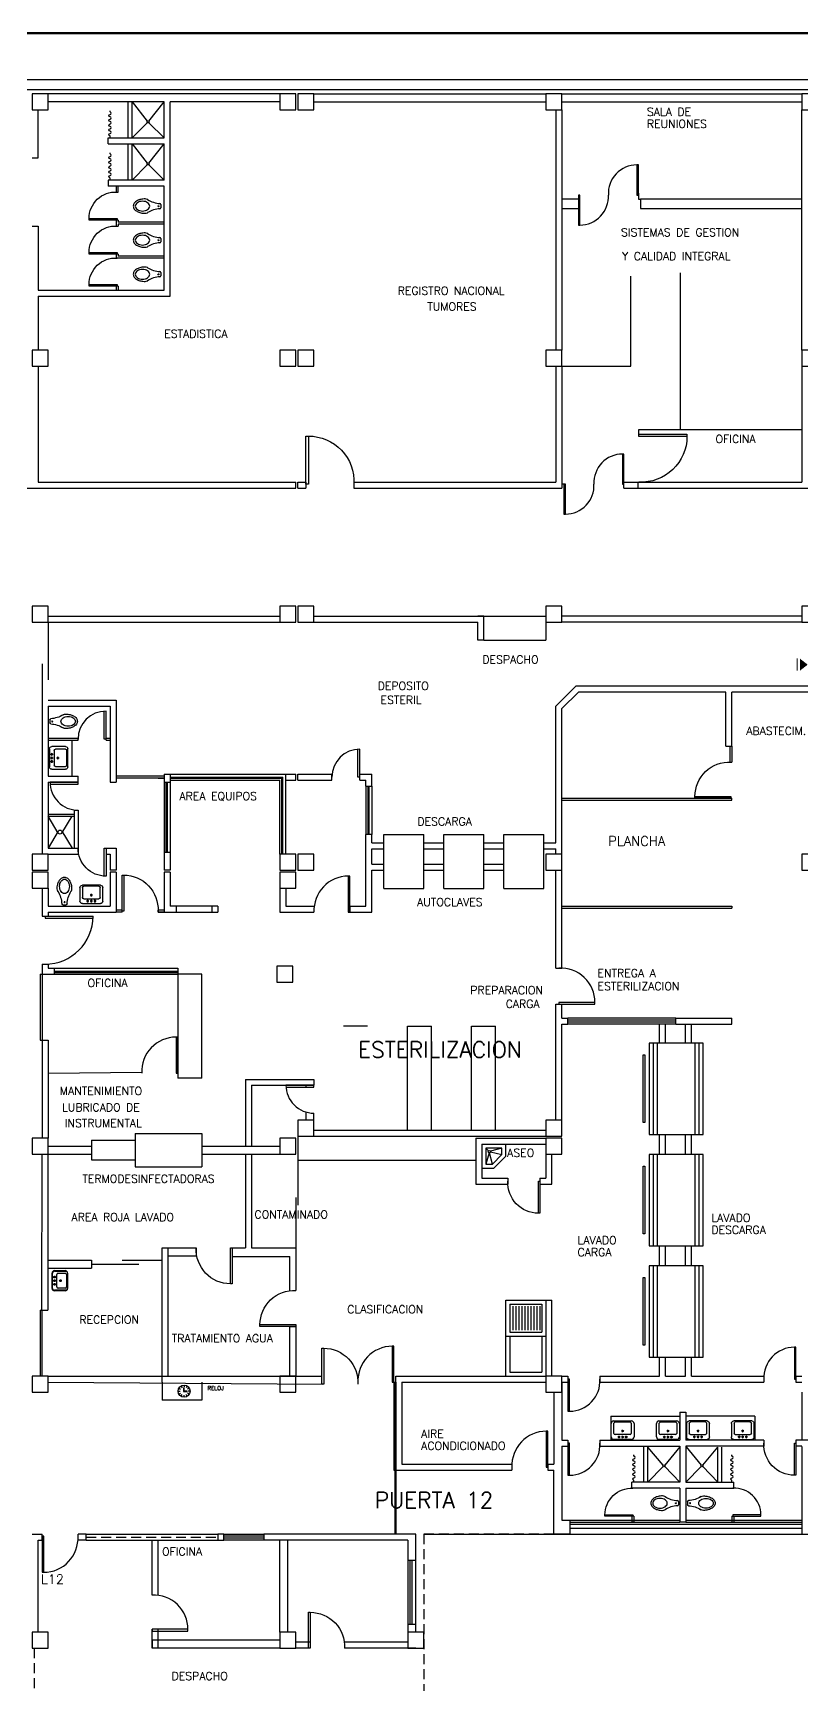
# Model space of a CAD drawing. Header units: metres. Extents: x 51 to 18146, y -212 to 18074.
# Drawn here: x 143.76 to 162.98, y -136.95 to -95.67 of the extents above; entities that cross this region are included whole.
import ezdxf

# ---------------------------------------------------------------- set-up
doc = ezdxf.new("R2010")
doc.units = ezdxf.units.M
doc.linetypes.add('HIDDEN', pattern=[0.375, 0.25, -0.125])
doc.layers.get('0').update_dxf_attribs({"color": 250})
for name, color, linetype in [('AY', 1, 'Continuous'), ('COL', 2, 'Continuous'), ('MU', 1, 'Continuous'), ('NO', 250, 'Continuous'), ('PA', 7, 'Continuous'), ('PU', 1, 'Continuous'), ('SA', 1, 'Continuous'), ('TA', 3, 'Continuous'), ('VE', 5, 'Continuous')]:
    doc.layers.add(name, color=color, linetype=linetype)
doc.layers.add('P0 - Antepecho', color=250, linetype='Continuous', lineweight=15)
doc.layers.add('ZONAS', color=20, linetype='Continuous', lineweight=50)
doc.layers.get('0').freeze()
doc.styles.add('ROMANS', font='romans', dxfattribs={"height": 0.13})

# ---------------------------------------------------------------- blocks, each defined once
blk = doc.blocks.new('AS-21')
at = {"color": 0}
for p, q in [((0.3, 0.6), (0, 0.6)), ((0.259, 0.5), (0.1, 0.5)), ((0.1, 0.5), (0.1, 0.1)), ((0.1, 0.5), (0.177, 0.213)), ((0.192, 0.213), (0.259, 0.5)), ((0.5, 0.259), (0.259, 0.5)), ((0.6, 0.3), (0.3, 0.6)), ((0.1, 0.1), (0.164, 0.164)), ((0.1, 0.1), (0.5, 0.1)), ((0.5, 0.259), (0.213, 0.191)), ((0.213, 0.177), (0.5, 0.1))]:
    blk.add_line(p, q, dxfattribs=at)
for points in [[(0.5, 0.1), (0.5, 0.259)], [(0.6, 0), (0.6, 0.3)]]:
    blk.add_lwpolyline(points, dxfattribs=at)
blk.add_circle((0.185, 0.185), 0.0292, dxfattribs=at)
blk = doc.blocks.new('P-DE')
at = {"color": 0}
blk.add_lwpolyline([(-0.05, 1), (-0.05, 0), (0, 0), (0, 1), (-0.05, 1, 0.429311), (-1, 0, 3.280951)], format="xyb", dxfattribs=at)
blk = doc.blocks.new('AS-01')
at = {"color": 0}
for p, q in [((-0.246, -0.098), (-0.246, 0.172)), ((-0.233, -0.135), (-0.233, 0.172)), ((-0.186, 0.232), (0.199, 0.232)), ((-0.186, 0.219), (0.199, 0.219)), ((-0.178, -0.103), (-0.178, 0.082)), ((-0.148, 0.112), (0.162, 0.112)), ((-0.053, 0.172), (-0.113, 0.172)), ((-0.083, 0.202), (-0.083, 0.142)), ((0.037, 0.172), (-0.023, 0.172)), ((0.037, 0.022), (-0.023, 0.022)), ((0.007, 0.202), (0.007, 0.142)), ((0.007, 0.052), (0.007, -0.008)), ((0.127, 0.172), (0.067, 0.172)), ((0.097, 0.202), (0.097, 0.142)), ((0.192, 0.082), (0.192, -0.103)), ((0.247, 0.172), (0.247, -0.135)), ((0.259, 0.172), (0.259, -0.098)), ((0.199, -0.158), (-0.186, -0.158)), ((0.162, -0.133), (-0.148, -0.133))]:
    blk.add_line(p, q, dxfattribs=at)
for centre in [(-0.083, 0.172), (0.007, 0.172), (0.007, 0.022), (0.097, 0.172)]:
    blk.add_circle(centre, 0.02, dxfattribs=at)
for centre, radius, start, end in [((-0.186, 0.172), 0.06, 90, 180), ((-0.186, 0.172), 0.0475, 90, 180), ((-0.148, 0.082), 0.03, 90, 180), ((0.162, 0.082), 0.03, 0, 90), ((0.199, 0.172), 0.06, 0, 90), ((0.199, 0.172), 0.0475, 0, 90), ((-0.186, -0.098), 0.06, 180, 270), ((-0.148, -0.103), 0.03, 180, 270), ((0.162, -0.103), 0.03, 270, 0), ((0.199, -0.098), 0.06, 270, 0)]:
    blk.add_arc(centre, radius, start, end, dxfattribs=at)
blk = doc.blocks.new('-COL40-')
at = {"color": 0}
blk.add_lwpolyline([(-0.2, 0.2), (-0.2, -0.2), (0.2, -0.2), (0.2, 0.2)], close=True, dxfattribs=at)
blk = doc.blocks.new('AS-03')
at = {"color": 0}
for p, q in [((-0.278, -0.098), (-0.278, 0.242)), ((-0.218, 0.302), (0.232, 0.302)), ((-0.211, -0.103), (-0.211, 0.152)), ((-0.181, 0.182), (0.194, 0.182)), ((-0.053, 0.242), (-0.113, 0.242)), ((-0.083, 0.272), (-0.083, 0.212)), ((0.037, 0.242), (-0.023, 0.242)), ((0.037, 0.092), (-0.023, 0.092)), ((0.007, 0.272), (0.007, 0.212)), ((0.007, 0.122), (0.007, 0.062)), ((0.127, 0.242), (0.067, 0.242)), ((0.097, 0.272), (0.097, 0.212)), ((0.224, 0.152), (0.224, -0.103)), ((0.292, 0.242), (0.292, -0.098)), ((0.232, -0.158), (-0.218, -0.158)), ((0.194, -0.133), (-0.181, -0.133))]:
    blk.add_line(p, q, dxfattribs=at)
for centre in [(-0.083, 0.242), (0.007, 0.242), (0.007, 0.092), (0.097, 0.242)]:
    blk.add_circle(centre, 0.02, dxfattribs=at)
for centre, radius, start, end in [((-0.218, 0.242), 0.06, 90, 180), ((-0.181, 0.152), 0.03, 90, 180), ((0.194, 0.152), 0.03, 0, 90), ((0.232, 0.242), 0.06, 0, 90), ((-0.218, -0.098), 0.06, 180, 270), ((-0.181, -0.103), 0.03, 180, 270), ((0.194, -0.103), 0.03, 270, 0), ((0.232, -0.098), 0.06, 270, 0)]:
    blk.add_arc(centre, radius, start, end, dxfattribs=at)
blk = doc.blocks.new('AS-14')
at = {"color": 0}
blk.add_line((-0.046, 0.483), (0.036, 0.483), dxfattribs=at)
for points in [[(-0.162, 0.158, 0.022879), (-0.17, 0.146, 0.128162), (-0.185, 0.088, 0.055069), (-0.173, -0.023, 0.068879), (-0.14, -0.11, 0.105724), (-0.079, -0.182, 0.165058), (-0.005, -0.207, 0.165058), (0.069, -0.182, 0.105724), (0.13, -0.11, 0.068879), (0.163, -0.023, 0.055069), (0.175, 0.088, 0.128162)], [(0.175, 0.088, 0.128162), (0.16, 0.146, 0.022879), (0.152, 0.158, 0.085166)]]:
    blk.add_lwpolyline(points, format="xyb", dxfattribs=at)
blk.add_lwpolyline([(-0.125, 0.023, 0.068446), (-0.116, -0.049, 0.080596), (-0.09, -0.105, 0.107056), (-0.047, -0.145, 0.138156), (-0.003, -0.158, 0.138156), (0.041, -0.145, 0.107056), (0.083, -0.105, 0.080596), (0.109, -0.049, 0.068446), (0.119, 0.023, 0.068446), (0.109, 0.095, 0.080596), (0.083, 0.151, 0.107056), (0.041, 0.191, 0.138156), (-0.003, 0.203, 0.138156), (-0.047, 0.191, 0.107056), (-0.09, 0.151, 0.080596), (-0.116, 0.095, 0.068446)], format="xyb", close=True, dxfattribs=at)
blk.add_circle((-0.002, 0.42), 0.0125, dxfattribs=at)
for centre, radius, start, end in [((-0.7, 0.487), 0.63, 327.6068, 357.4769), ((-0.046, 0.458), 0.025, 90, 177.4769), ((0.036, 0.458), 0.025, 2.5231, 90), ((0.69, 0.487), 0.63, 182.5231, 212.3932)]:
    blk.add_arc(centre, radius, start, end, dxfattribs=at)
blk = doc.blocks.new('P-IZ')
at = {"color": 0}
blk.add_lwpolyline([(0.05, 1), (0.05, 0), (0, 0), (0, 1), (0.05, 1, -0.429311), (1, 0, -3.280951)], format="xyb", dxfattribs=at)
blk = doc.blocks.new('RELOJ')
at = {"layer": 'AY'}
for p, q in [((-0.153, 0), (-0.1, 0)), ((-0.132, 0.076), (-0.086, 0.05)), ((-0.076, 0.132), (-0.05, 0.087)), ((0, 0.153), (0, 0.1)), ((0.076, 0.132), (0.05, 0.086)), ((0.132, 0.076), (0.087, 0.05)), ((-0.132, -0.076), (-0.087, -0.05)), ((-0.076, -0.132), (-0.05, -0.086)), ((0, -0.153), (0, -0.1)), ((0.076, -0.132), (0.05, -0.087)), ((0.132, -0.076), (0.086, -0.05)), ((0.153, 0), (0.1, 0))]:
    blk.add_line(p, q, dxfattribs=at)
blk.add_lwpolyline([(-0.01, 0.075), (-0.01, -0.01), (0.075, -0.01), (0.075, 0), (0, 0), (0, 0.075)], close=True, dxfattribs=at)
blk.add_lwpolyline([(-0.005, 0.075), (-0.005, -0.005), (0.07, -0.005), (0.07, 0)], dxfattribs=at)
blk.add_circle((0, 0), 0.15, dxfattribs=at)
blk = doc.blocks.new('-MP1')
at = {"color": 0}
for points in [[(0.475, 0.5), (0.475, 0), (0.5, 0), (0.5, 0.5), (0.475, 0.5, 0.429311), (0, 0, 3.280951)], [(-0.475, -0.5), (-0.475, 0), (-0.5, 0), (-0.5, -0.5), (-0.475, -0.5, 0.429311), (0, 0, 3.280951)]]:
    blk.add_lwpolyline(points, format="xyb", dxfattribs=at)

msp = doc.modelspace()

# ---------------------------------------------------------------- linework, layer by layer
at = {"layer": 'AY', "color": 0}
for p, q in [((155.583, -129.239), (155.583, -127.339)), ((155.583, -127.339), (156.583, -127.339)), ((155.683, -127.439), (155.683, -128.139)), ((155.683, -127.439), (156.483, -127.439)), ((155.758, -127.49), (155.758, -128.088)), ((155.833, -127.49), (155.833, -128.088)), ((155.908, -127.49), (155.908, -128.088)), ((155.983, -127.49), (155.983, -128.088)), ((156.058, -127.49), (156.058, -128.088)), ((156.133, -127.49), (156.133, -128.088)), ((156.208, -127.49), (156.208, -128.088)), ((156.283, -127.49), (156.283, -128.088)), ((156.358, -127.49), (156.358, -128.088)), ((156.433, -127.49), (156.433, -128.088)), ((156.483, -127.439), (156.483, -128.139)), ((155.583, -128.239), (156.583, -128.239)), ((155.683, -128.139), (156.483, -128.139)), ((155.683, -128.239), (155.683, -129.139)), ((156.483, -128.239), (156.483, -129.139)), ((155.683, -129.139), (156.483, -129.139))]:
    msp.add_line(p, q, dxfattribs=at)
at = {"layer": 'AY', "color": 0, "linetype": 'HIDDEN'}
for p, q in [((156.783, -133.189), (153.533, -133.189)), ((153.533, -133.189), (153.533, -152.039)), ((157.183, -133.189), (162.983, -133.189))]:
    msp.add_line(p, q, dxfattribs=at)
at = {"layer": 'AY', "color": 15}
msp.add_lwpolyline([(163.126, -111.453, 0, 0.3, 0), (162.933, -111.453, 0.3, 0.3, 0)], format="xyseb", dxfattribs=at)
at = {"layer": 'AY', "color": 15, "const_width": 0.03}
msp.add_lwpolyline([(162.864, -111.604), (162.864, -111.296)], dxfattribs=at)
at = {"layer": 'AY', "color": 15}
msp.add_lwpolyline([(153.533, -133.189), (163.383, -133.189), (163.383, -129.238)], dxfattribs=at)
at = {"layer": 'COL', "color": 15}
for p, q in [((169.233, -96.839), (118.883, -96.839)), ((169.483, -97.089), (118.633, -97.089))]:
    msp.add_line(p, q, dxfattribs=at)
at = {"layer": 'MU', "color": 0}
for p, q in [((155.033, -110.239), (156.583, -110.239)), ((155.033, -110.239), (156.583, -110.239)), ((156.583, -110.389), (156.583, -110.839)), ((155.033, -110.839), (156.583, -110.839)), ((152.533, -115.699), (153.533, -115.699)), ((152.533, -117.049), (152.533, -115.699)), ((152.533, -115.699), (153.533, -115.699)), ((153.533, -117.049), (153.533, -115.699)), ((153.533, -117.049), (153.533, -115.699)), ((154.033, -117.049), (154.033, -115.699)), ((154.033, -115.699), (155.033, -115.699)), ((154.033, -117.049), (154.033, -115.699)), ((154.033, -115.699), (155.033, -115.699)), ((155.033, -117.049), (155.033, -115.699)), ((155.033, -117.049), (155.033, -115.699)), ((155.533, -117.049), (155.533, -115.699)), ((155.533, -115.699), (156.533, -115.699)), ((155.533, -117.049), (155.533, -115.699)), ((155.533, -115.699), (156.533, -115.699)), ((156.533, -117.049), (156.533, -115.699)), ((152.533, -117.049), (153.533, -117.049)), ((152.533, -117.049), (153.533, -117.049)), ((154.033, -117.049), (155.033, -117.049)), ((154.033, -117.049), (155.033, -117.049)), ((155.533, -117.049), (156.533, -117.049)), ((155.533, -117.049), (156.533, -117.049)), ((147.378, -119.189), (147.378, -121.789)), ((147.978, -119.189), (147.378, -119.189)), ((147.978, -119.189), (147.378, -119.189)), ((147.378, -119.189), (147.378, -121.789)), ((147.978, -121.789), (147.978, -119.189)), ((147.978, -121.649), (147.978, -119.189)), ((152.119, -120.489), (151.519, -120.489)), ((152.119, -120.489), (151.519, -120.489)), ((153.119, -123.089), (153.119, -120.489)), ((153.119, -120.489), (153.719, -120.489)), ((153.119, -123.089), (153.119, -120.489)), ((153.119, -120.489), (153.719, -120.489)), ((153.719, -123.089), (153.719, -120.489)), ((153.719, -123.089), (153.719, -120.489)), ((154.719, -123.089), (154.719, -120.489)), ((154.719, -120.489), (155.319, -120.489)), ((154.719, -123.089), (154.719, -120.489)), ((154.719, -120.489), (155.319, -120.489)), ((155.319, -123.089), (155.319, -120.489)), ((155.319, -123.089), (155.319, -120.489)), ((147.978, -121.789), (147.378, -121.789)), ((150.383, -123.239), (150.383, -123.839)), ((150.383, -123.239), (150.383, -123.839)), ((150.383, -123.839), (154.833, -123.839)), ((150.383, -123.839), (154.833, -123.839)), ((146.983, -129.389), (146.983, -129.839)), ((147.983, -129.389), (147.983, -129.839)), ((147.983, -129.839), (146.983, -129.839)), ((158.208, -130.239), (159.933, -130.239)), ((158.208, -130.239), (158.208, -130.839)), ((161.808, -130.239), (160.083, -130.239)), ((161.808, -130.239), (161.808, -130.839)), ((157.383, -132.839), (157.383, -132.839))]:
    msp.add_line(p, q, dxfattribs=at)
at = {"layer": 'NO'}
for p, q in [((157.393, -99.814), (156.983, -99.814)), ((156.983, -99.814), (156.983, -100.05)), ((162.983, -99.814), (158.943, -99.814)), ((158.943, -99.814), (158.943, -100.048)), ((156.983, -100.05), (157.393, -100.05)), ((158.943, -100.048), (162.983, -100.048)), ((158.702, -103.989), (158.702, -101.743)), ((159.944, -105.577), (159.944, -101.659)), ((156.983, -103.989), (158.702, -103.989)), ((158.908, -105.689), (158.908, -105.577)), ((158.908, -105.577), (162.983, -105.577)), ((157.033, -106.939), (156.983, -106.939)), ((158.533, -107.039), (158.533, -106.889)), ((150.583, -121.964), (150.583, -122.014)), ((150.583, -122.635), (150.583, -122.839)), ((150.783, -122.839), (150.783, -122.664)), ((146.733, -134.709), (146.733, -133.338)), ((146.883, -134.714), (146.883, -133.338)), ((149.933, -135.639), (149.933, -133.338)), ((150.133, -135.639), (150.133, -133.338)), ((146.733, -136.039), (146.733, -135.564)), ((149.933, -135.838), (146.733, -135.838)), ((146.733, -135.838), (146.733, -136.039)), ((146.883, -136.039), (146.883, -135.564)), ((149.933, -136.039), (146.733, -136.039))]:
    msp.add_line(p, q, dxfattribs=at)
at = {"layer": 'PA', "color": 0}
for p, q in [((150.033, -97.189), (144.133, -97.189)), ((147.033, -97.389), (144.133, -97.389)), ((147.033, -98.289), (147.033, -97.389)), ((147.183, -102.239), (147.183, -97.389)), ((149.933, -97.389), (147.183, -97.389)), ((150.783, -97.189), (156.583, -97.189)), ((150.783, -97.389), (156.583, -97.389)), ((156.983, -97.189), (162.983, -97.189)), ((156.983, -97.389), (162.983, -97.389)), ((143.883, -98.789), (143.883, -97.589)), ((156.833, -97.589), (156.833, -103.589)), ((156.983, -97.589), (156.983, -102.189)), ((162.983, -102.189), (162.983, -97.589)), ((145.633, -98.439), (145.633, -98.289)), ((145.633, -98.289), (147.033, -98.289)), ((145.633, -98.439), (147.033, -98.439)), ((147.033, -99.339), (147.033, -98.439)), ((143.733, -98.789), (143.883, -98.789)), ((147.033, -99.339), (145.633, -99.339)), ((145.633, -99.339), (145.633, -99.489)), ((147.033, -99.489), (145.633, -99.489)), ((147.033, -102.089), (147.033, -99.489)), ((158.893, -99.664), (158.893, -99.814)), ((158.893, -99.814), (158.943, -99.814)), ((143.733, -100.489), (143.883, -100.489)), ((143.883, -100.489), (143.883, -102.089)), ((143.883, -102.089), (147.033, -102.089)), ((143.883, -102.239), (143.883, -103.589)), ((143.883, -102.239), (147.183, -102.239)), ((156.983, -102.189), (156.983, -103.589)), ((162.983, -103.589), (162.983, -102.189)), ((143.883, -103.989), (143.883, -106.889)), ((156.833, -103.989), (156.833, -106.889)), ((156.983, -103.989), (156.983, -107.039)), ((162.983, -103.989), (162.983, -106.889)), ((156.833, -105.109), (156.833, -106.889)), ((156.983, -105.109), (156.983, -107.039)), ((162.983, -105.109), (162.983, -106.889)), ((143.883, -106.889), (150.333, -106.889)), ((147.756, -106.889), (150.333, -106.889)), ((150.333, -107.039), (150.333, -106.889)), ((150.333, -107.039), (150.333, -106.889)), ((150.383, -106.889), (150.583, -106.889)), ((150.383, -107.039), (150.383, -106.889)), ((150.383, -106.889), (150.583, -106.889)), ((150.383, -107.039), (150.383, -106.889)), ((150.583, -106.889), (150.583, -107.039)), ((150.583, -106.889), (150.583, -107.039)), ((151.783, -106.889), (151.783, -107.039)), ((151.783, -106.889), (156.833, -106.889)), ((151.783, -106.889), (156.833, -106.889)), ((151.783, -106.889), (151.783, -107.039)), ((158.533, -106.889), (158.883, -106.889)), ((158.733, -106.889), (158.883, -106.889)), ((158.883, -106.889), (158.883, -107.039)), ((158.883, -106.889), (162.983, -106.889)), ((158.883, -106.889), (158.883, -107.039)), ((160.083, -106.889), (162.983, -106.889)), ((137.583, -107.039), (150.333, -107.039)), ((147.756, -107.039), (150.333, -107.039)), ((150.383, -107.039), (150.583, -107.039)), ((150.383, -107.039), (150.583, -107.039)), ((151.783, -107.039), (156.983, -107.039)), ((151.783, -107.039), (156.983, -107.039)), ((158.533, -107.039), (158.883, -107.039)), ((158.583, -107.039), (158.883, -107.039)), ((158.883, -107.039), (163.133, -107.039)), ((160.083, -107.039), (163.133, -107.039)), ((144.133, -110.239), (149.933, -110.239)), ((147.756, -110.239), (149.933, -110.239)), ((150.783, -110.239), (153.683, -110.239)), ((150.783, -110.239), (155.033, -110.239)), ((155.033, -110.239), (154.883, -110.239)), ((155.033, -110.839), (155.033, -110.239)), ((155.033, -110.839), (155.033, -110.239)), ((162.983, -110.239), (156.983, -110.239)), ((144.133, -110.389), (149.933, -110.389)), ((144.133, -110.389), (144.133, -111.833)), ((147.756, -110.389), (148.033, -110.389)), ((148.183, -110.389), (149.933, -110.389)), ((150.783, -110.389), (153.683, -110.389)), ((150.783, -110.389), (154.883, -110.389)), ((154.883, -110.839), (154.883, -110.389)), ((162.983, -110.389), (156.983, -110.389)), ((155.033, -110.839), (154.883, -110.839)), ((155.033, -110.839), (154.883, -110.839)), ((143.983, -111.43), (143.983, -113.289)), ((157.333, -111.989), (156.833, -112.489)), ((157.396, -112.139), (156.983, -112.551)), ((163.233, -111.989), (157.333, -111.989)), ((161.083, -112.139), (157.396, -112.139)), ((161.083, -113.489), (161.083, -112.139)), ((163.233, -112.139), (161.233, -112.139)), ((161.233, -113.489), (161.233, -112.139)), ((144.133, -112.339), (145.833, -112.339)), ((144.133, -112.489), (144.133, -114.239)), ((144.133, -112.489), (145.683, -112.489)), ((145.683, -112.489), (145.683, -114.389)), ((145.833, -112.339), (145.833, -114.389)), ((156.833, -115.909), (156.833, -112.489)), ((156.983, -116.189), (156.983, -112.551)), ((143.983, -113.289), (143.983, -116.189)), ((161.083, -113.489), (161.233, -113.489)), ((144.133, -114.239), (144.883, -114.239)), ((144.883, -114.389), (144.883, -114.239)), ((147.033, -114.189), (147.033, -114.389)), ((147.033, -114.189), (147.183, -114.189)), ((147.183, -114.189), (147.183, -114.389)), ((150.083, -114.189), (150.333, -114.189)), ((150.083, -114.339), (150.333, -114.339)), ((150.333, -114.339), (150.333, -114.189)), ((150.383, -114.339), (150.383, -114.189)), ((150.383, -114.189), (151.233, -114.189)), ((150.383, -114.339), (151.233, -114.339)), ((151.233, -114.339), (151.233, -114.189)), ((151.933, -114.339), (151.933, -114.189)), ((151.933, -114.189), (152.233, -114.189)), ((151.933, -114.339), (152.083, -114.339)), ((152.083, -114.489), (152.083, -114.339)), ((152.233, -114.489), (152.233, -114.189)), ((144.133, -114.389), (144.883, -114.389)), ((144.133, -114.389), (144.133, -116.039)), ((145.683, -114.389), (145.833, -114.389)), ((147.033, -114.389), (147.183, -114.389)), ((152.083, -114.489), (152.233, -114.489)), ((152.083, -117.489), (152.083, -115.699)), ((152.233, -115.699), (152.083, -115.699)), ((152.233, -115.909), (152.233, -115.699)), ((152.233, -115.909), (152.533, -115.909)), ((153.533, -115.909), (154.033, -115.909)), ((153.533, -115.909), (154.033, -115.909)), ((155.033, -115.909), (155.533, -115.909)), ((155.033, -115.909), (155.533, -115.909)), ((156.533, -115.909), (156.833, -115.909)), ((144.133, -116.039), (144.883, -116.039)), ((144.133, -116.189), (144.883, -116.189)), ((144.883, -116.039), (144.883, -116.189)), ((145.583, -116.039), (145.583, -116.189)), ((145.583, -116.039), (145.833, -116.039)), ((145.583, -116.189), (145.683, -116.189)), ((145.683, -116.189), (145.683, -116.589)), ((145.833, -116.039), (145.833, -116.589)), ((147.033, -116.139), (147.183, -116.139)), ((147.033, -116.139), (147.033, -116.589)), ((147.183, -116.139), (147.183, -116.589)), ((152.233, -116.059), (152.533, -116.059)), ((152.233, -116.439), (152.233, -116.059)), ((153.533, -116.059), (154.033, -116.059)), ((153.533, -116.059), (154.033, -116.059)), ((155.033, -116.059), (155.533, -116.059)), ((155.033, -116.059), (155.533, -116.059)), ((156.533, -116.059), (156.833, -116.059)), ((156.833, -116.189), (156.833, -116.059)), ((145.833, -116.589), (145.683, -116.589)), ((145.833, -116.639), (145.683, -116.639)), ((145.683, -116.639), (145.683, -117.489)), ((145.833, -116.639), (145.833, -117.639)), ((147.183, -116.589), (147.033, -116.589)), ((147.183, -116.639), (147.033, -116.639)), ((147.033, -116.639), (147.033, -117.639)), ((147.183, -116.639), (147.183, -117.489)), ((152.233, -116.439), (152.533, -116.439)), ((152.233, -117.639), (152.233, -116.589)), ((152.233, -116.589), (152.533, -116.589)), ((153.533, -116.439), (154.033, -116.439)), ((153.533, -116.439), (154.033, -116.439)), ((153.533, -116.589), (154.033, -116.589)), ((153.533, -116.589), (154.033, -116.589)), ((155.033, -116.439), (155.533, -116.439)), ((155.033, -116.439), (155.533, -116.439)), ((155.033, -116.589), (155.533, -116.589)), ((155.033, -116.589), (155.533, -116.589)), ((156.833, -119.039), (156.833, -116.589)), ((156.983, -119.039), (156.983, -116.589)), ((156.983, -119.039), (156.983, -116.589)), ((143.983, -117.039), (143.983, -117.739)), ((144.133, -117.039), (144.133, -117.489)), ((149.933, -117.039), (149.933, -117.639)), ((150.083, -117.039), (150.083, -117.489)), ((144.133, -117.489), (145.683, -117.489)), ((144.133, -117.639), (145.833, -117.639)), ((144.133, -117.639), (144.133, -117.739)), ((147.033, -117.639), (148.233, -117.639)), ((148.233, -117.489), (147.183, -117.489)), ((147.333, -117.489), (147.333, -117.639)), ((148.233, -117.489), (148.233, -117.639)), ((148.383, -117.489), (148.233, -117.489)), ((148.233, -117.639), (148.383, -117.639)), ((148.383, -117.489), (148.383, -117.639)), ((148.383, -117.639), (148.383, -117.639)), ((149.933, -117.639), (150.783, -117.639)), ((150.083, -117.489), (150.789, -117.489)), ((151.683, -117.489), (151.683, -117.639)), ((151.683, -117.489), (152.083, -117.489)), ((151.683, -117.639), (152.233, -117.639)), ((143.983, -117.739), (144.133, -117.739)), ((156.833, -119.039), (156.833, -117.929)), ((143.938, -119.189), (143.983, -119.189)), ((143.983, -118.939), (144.133, -118.939)), ((143.983, -119.189), (144.133, -119.189)), ((144.133, -118.939), (144.133, -119.039)), ((144.133, -119.039), (144.283, -119.039)), ((144.133, -119.189), (144.283, -119.189)), ((144.283, -119.039), (144.283, -119.189)), ((147.378, -119.039), (147.378, -119.189)), ((147.378, -119.189), (147.378, -121.662)), ((156.833, -119.039), (156.983, -119.039)), ((156.833, -119.039), (156.983, -119.039)), ((156.833, -122.839), (156.833, -119.939)), ((156.833, -119.939), (156.983, -119.939)), ((156.833, -122.839), (156.833, -119.939)), ((156.833, -119.939), (156.983, -119.939)), ((156.983, -120.289), (156.983, -119.939)), ((156.983, -120.289), (156.983, -119.939)), ((156.983, -120.289), (157.133, -120.289)), ((156.983, -122.839), (156.983, -120.439)), ((156.983, -120.439), (157.133, -120.439)), ((156.983, -122.839), (156.983, -120.439)), ((157.133, -120.439), (157.133, -120.289)), ((159.419, -120.914), (159.419, -120.439)), ((159.569, -120.914), (159.569, -120.439)), ((159.833, -120.439), (159.833, -120.289)), ((159.833, -120.289), (161.233, -120.289)), ((159.833, -120.439), (161.233, -120.439)), ((160.069, -120.914), (160.069, -120.439)), ((160.219, -120.914), (160.219, -120.439)), ((161.233, -120.439), (161.233, -120.289)), ((161.233, -120.439), (161.233, -120.289)), ((143.938, -120.839), (144.133, -120.839)), ((143.983, -120.839), (143.983, -123.289)), ((144.133, -120.839), (144.133, -123.289)), ((144.133, -121.662), (146.478, -121.641)), ((149.07, -121.818), (149.07, -123.489)), ((149.07, -121.818), (150.783, -121.818)), ((149.221, -121.964), (150.783, -121.964)), ((149.221, -121.964), (149.221, -123.489)), ((150.783, -121.818), (150.783, -121.964)), ((145.222, -123.338), (145.222, -123.829)), ((145.222, -123.338), (146.309, -123.338)), ((146.309, -123.173), (146.309, -124.008)), ((146.309, -123.173), (147.978, -123.173)), ((147.978, -123.173), (147.978, -124.008)), ((150.783, -123.089), (156.583, -123.089)), ((150.783, -123.089), (156.583, -123.089)), ((150.783, -123.239), (156.583, -123.239)), ((150.783, -123.239), (156.583, -123.239)), ((154.833, -123.289), (156.583, -123.289)), ((154.833, -123.289), (154.833, -124.439)), ((154.833, -123.289), (156.583, -123.289)), ((154.833, -123.289), (154.833, -124.439)), ((154.983, -123.439), (156.583, -123.439)), ((154.983, -123.439), (154.983, -124.289)), ((154.983, -123.439), (156.583, -123.439)), ((154.983, -123.439), (154.983, -124.289)), ((159.419, -123.697), (159.419, -123.197)), ((159.419, -123.697), (159.419, -123.272)), ((159.569, -123.697), (159.569, -123.197)), ((159.569, -123.697), (159.569, -123.272)), ((160.069, -123.697), (160.069, -123.197)), ((160.069, -123.697), (160.069, -123.272)), ((160.219, -123.697), (160.219, -123.197)), ((160.219, -123.697), (160.219, -123.272)), ((143.978, -127.589), (143.983, -123.689)), ((144.133, -123.489), (145.222, -123.489)), ((144.133, -123.689), (145.222, -123.689)), ((144.133, -127.589), (144.133, -123.689)), ((145.222, -123.829), (146.309, -123.829)), ((147.978, -123.489), (149.933, -123.489)), ((147.978, -123.689), (149.933, -123.689)), ((149.221, -123.689), (149.221, -126.029)), ((156.583, -123.689), (156.583, -124.289)), ((156.583, -123.689), (156.583, -124.289)), ((156.733, -124.439), (156.733, -123.689)), ((156.733, -124.439), (156.733, -123.689)), ((146.309, -124.008), (147.978, -124.008)), ((154.833, -124.439), (155.633, -124.439)), ((154.833, -124.439), (155.633, -124.439)), ((154.983, -124.289), (155.633, -124.289)), ((154.983, -124.289), (155.633, -124.289)), ((155.633, -124.289), (155.633, -124.439)), ((155.633, -124.289), (155.633, -124.439)), ((156.433, -124.289), (156.583, -124.289)), ((156.433, -124.289), (156.433, -124.439)), ((156.433, -124.289), (156.583, -124.289)), ((156.433, -124.289), (156.433, -124.439)), ((156.433, -124.439), (156.733, -124.439)), ((156.433, -124.439), (156.733, -124.439)), ((144.133, -126.335), (145.222, -126.335)), ((146.983, -129.389), (146.983, -126.029)), ((146.983, -126.029), (147.133, -126.029)), ((146.983, -126.029), (147.84, -126.029)), ((147.133, -129.239), (147.133, -126.029)), ((147.134, -126.229), (147.834, -126.229)), ((148.74, -126.029), (149.07, -126.029)), ((148.74, -126.244), (150.183, -126.244)), ((149.221, -126.029), (150.333, -126.029)), ((150.183, -127.099), (150.183, -126.244)), ((150.333, -126.029), (150.333, -127.094)), ((159.419, -126.48), (159.419, -125.98)), ((159.419, -126.48), (159.419, -126.055)), ((159.569, -126.48), (159.569, -125.98)), ((159.569, -126.48), (159.569, -126.055)), ((160.069, -126.48), (160.069, -125.98)), ((160.069, -126.48), (160.069, -126.055)), ((160.219, -126.48), (160.219, -125.98)), ((160.219, -126.48), (160.219, -126.055)), ((144.133, -126.535), (145.222, -126.535)), ((156.583, -127.339), (156.583, -129.239)), ((156.583, -127.339), (156.733, -127.339)), ((156.733, -129.239), (156.733, -127.339)), ((143.933, -127.589), (143.978, -127.587)), ((143.978, -127.589), (144.128, -127.589)), ((150.183, -129.239), (150.183, -127.994)), ((150.183, -127.994), (150.333, -127.994)), ((150.333, -127.994), (150.333, -129.239)), ((159.419, -129.239), (159.419, -128.764)), ((159.569, -129.239), (159.569, -128.764)), ((160.069, -129.239), (160.069, -128.764)), ((160.219, -129.239), (160.219, -128.764)), ((144.133, -129.239), (150.983, -129.239)), ((144.133, -129.389), (151.006, -129.438)), ((152.783, -129.389), (152.833, -129.389)), ((152.833, -129.239), (156.583, -129.239)), ((152.833, -129.389), (152.833, -129.239)), ((152.833, -129.389), (152.833, -131.589)), ((152.983, -129.389), (156.583, -129.389)), ((152.983, -129.389), (152.983, -131.439)), ((155.583, -129.239), (156.583, -129.239)), ((156.783, -129.639), (156.783, -131.439)), ((156.983, -129.239), (157.133, -129.239)), ((156.983, -129.389), (156.983, -130.839)), ((156.983, -129.389), (157.133, -129.389)), ((157.133, -129.239), (157.133, -129.389)), ((157.933, -129.239), (157.933, -129.389)), ((157.933, -129.239), (159.419, -129.239)), ((157.933, -129.389), (162.033, -129.389)), ((159.569, -129.239), (160.069, -129.239)), ((160.219, -129.239), (162.033, -129.239)), ((162.033, -129.239), (162.033, -129.389)), ((162.833, -129.239), (162.983, -129.239)), ((162.833, -129.239), (162.833, -129.389)), ((162.833, -129.389), (162.983, -129.389)), ((159.933, -130.139), (160.083, -130.139)), ((159.933, -130.139), (159.933, -130.839)), ((160.083, -130.139), (160.083, -130.839)), ((156.983, -130.839), (157.133, -130.839)), ((157.133, -130.839), (157.133, -130.989)), ((157.933, -130.839), (157.933, -130.989)), ((157.933, -130.839), (159.933, -130.839)), ((162.033, -130.839), (160.083, -130.839)), ((162.033, -130.839), (162.033, -130.989)), ((162.833, -130.839), (162.833, -130.989)), ((163.183, -130.839), (162.833, -130.839)), ((156.983, -130.989), (156.983, -132.839)), ((156.983, -130.989), (157.133, -130.989)), ((157.933, -130.989), (159.933, -130.989)), ((159.933, -130.989), (159.933, -131.889)), ((162.033, -130.989), (160.083, -130.989)), ((160.083, -130.989), (160.083, -131.889)), ((162.983, -130.989), (162.833, -130.989)), ((162.983, -130.998), (162.983, -133.189)), ((152.833, -131.589), (155.733, -131.589)), ((152.983, -131.439), (155.733, -131.439)), ((155.733, -131.439), (155.733, -131.589)), ((156.633, -131.439), (156.783, -131.439)), ((156.633, -131.439), (156.633, -131.589)), ((156.633, -131.589), (156.783, -131.589)), ((156.783, -133.189), (156.783, -131.589)), ((159.933, -131.889), (158.733, -131.889)), ((158.733, -132.039), (158.733, -131.889)), ((159.933, -132.039), (158.733, -132.039)), ((159.933, -132.039), (159.933, -132.889)), ((160.083, -131.889), (161.283, -131.889)), ((160.083, -132.039), (160.083, -132.889)), ((160.083, -132.039), (161.283, -132.039)), ((161.283, -132.039), (161.283, -131.889)), ((156.983, -132.839), (157.183, -132.839)), ((157.183, -132.839), (157.183, -133.189)), ((160.083, -132.889), (159.933, -132.889)), ((143.733, -133.189), (143.983, -133.189)), ((143.883, -135.639), (143.883, -133.339)), ((143.883, -133.339), (143.983, -133.339)), ((143.983, -133.339), (143.983, -133.189)), ((145.083, -133.189), (144.883, -133.189)), ((144.883, -133.339), (144.883, -133.189)), ((145.083, -133.339), (144.883, -133.339)), ((145.083, -133.339), (145.083, -133.189)), ((148.383, -133.188), (148.383, -133.338)), ((148.533, -133.188), (148.383, -133.188)), ((148.383, -133.338), (148.533, -133.338)), ((148.533, -133.338), (148.533, -133.188)), ((149.533, -133.188), (149.533, -133.338)), ((153.333, -133.188), (149.533, -133.188)), ((153.133, -133.338), (149.533, -133.338)), ((153.133, -133.338), (153.133, -133.838)), ((153.333, -133.838), (153.333, -133.188)), ((157.183, -133.189), (156.783, -133.189)), ((162.983, -133.189), (163.383, -133.189)), ((153.133, -133.838), (153.333, -133.838)), ((153.133, -135.438), (153.133, -135.639)), ((153.133, -135.438), (153.333, -135.438)), ((153.333, -135.639), (153.333, -135.438)), ((150.69, -135.888), (150.333, -135.888)), ((150.69, -136.038), (150.333, -136.038)), ((153.133, -135.888), (151.539, -135.888)), ((153.333, -136.038), (151.545, -136.038))]:
    msp.add_line(p, q, dxfattribs=at)
at = {"layer": 'PU', "color": 15}
for p, q in [((151.883, -114.264), (151.883, -113.565)), ((151.933, -114.264), (151.933, -113.564)), ((151.933, -114.264), (151.883, -114.264)), ((144.058, -117.739), (144.058, -117.789)), ((144.058, -117.739), (145.258, -117.739)), ((144.058, -117.789), (145.257, -117.789)), ((145.083, -133.189), (148.383, -133.188)), ((145.083, -133.339), (148.383, -133.338))]:
    msp.add_line(p, q, dxfattribs=at)
at = {"layer": 'PU', "color": 15, "linetype": 'HIDDEN'}
msp.add_line((145.083, -133.264), (148.383, -133.263), dxfattribs=at)
at = {"layer": 'PU', "color": 15}
for points in [[(144.185, -114.439), (144.883, -114.439), (144.883, -114.389), (144.183, -114.389, 0.414214), (144.883, -115.089)], [(145.533, -116.737), (145.533, -116.039), (145.583, -116.039), (145.583, -116.739, -0.414214), (144.883, -116.039)], [(150.085, -122.014), (150.783, -122.014), (150.783, -121.964), (150.083, -121.964, 0.414214), (150.783, -122.664)]]:
    msp.add_lwpolyline(points, format="xyb", dxfattribs=at)
for centre, radius, start, end in [((151.933, -114.264), 0.7, 90, 180), ((144.058, -117.739), 1.2, 270, 0)]:
    msp.add_arc(centre, radius, start, end, dxfattribs=at)
at = {"layer": 'SA', "color": 15}
for p, q in [((146.133, -98.289), (146.133, -97.389)), ((146.233, -98.289), (146.233, -97.389)), ((146.233, -97.389), (146.616, -97.871)), ((146.651, -97.871), (147.033, -97.389)), ((146.233, -98.289), (146.616, -97.906)), ((146.651, -97.906), (147.033, -98.289)), ((146.133, -99.339), (146.133, -98.439)), ((146.233, -98.439), (146.616, -98.921)), ((146.233, -99.339), (146.233, -98.439)), ((146.651, -98.921), (147.033, -98.439)), ((146.233, -99.339), (146.616, -98.956)), ((146.651, -98.956), (147.033, -99.339)), ((159.162, -120.914), (159.162, -123.197)), ((160.512, -120.914), (159.162, -120.914)), ((159.262, -120.914), (159.262, -123.197)), ((159.362, -120.914), (159.362, -123.197)), ((160.312, -123.197), (160.312, -120.914)), ((160.412, -123.197), (160.412, -120.914)), ((160.512, -123.197), (160.512, -120.914)), ((159.162, -123.197), (160.512, -123.197)), ((159.162, -123.697), (159.162, -125.98)), ((160.512, -123.697), (159.162, -123.697)), ((159.262, -123.697), (159.262, -125.98)), ((159.362, -123.697), (159.362, -125.98)), ((160.312, -125.98), (160.312, -123.697)), ((160.412, -125.98), (160.412, -123.697)), ((160.512, -125.98), (160.512, -123.697)), ((159.162, -125.98), (160.512, -125.98)), ((159.162, -126.48), (159.162, -128.763)), ((160.512, -126.48), (159.162, -126.48)), ((159.262, -126.48), (159.262, -128.763)), ((159.362, -126.48), (159.362, -128.763)), ((160.312, -128.763), (160.312, -126.48)), ((160.412, -128.763), (160.412, -126.48)), ((160.512, -128.763), (160.512, -126.48)), ((159.162, -128.763), (160.512, -128.763)), ((159.033, -131.889), (159.033, -131.014)), ((159.133, -131.889), (159.133, -131.014)), ((159.516, -131.459), (159.133, -131.014)), ((159.929, -131.005), (159.551, -131.459)), ((160.088, -131.005), (160.466, -131.459)), ((160.501, -131.459), (160.883, -131.014)), ((160.883, -131.889), (160.883, -131.014)), ((160.983, -131.889), (160.983, -131.014)), ((159.516, -131.494), (159.133, -131.889)), ((159.933, -131.883), (159.551, -131.494)), ((160.083, -131.883), (160.466, -131.494)), ((160.501, -131.494), (160.883, -131.889))]:
    msp.add_line(p, q, dxfattribs=at)
for points in [[(159.017, -121.208), (159.051, -121.208), (159.051, -122.893), (159.017, -122.893)], [(159.017, -123.991), (159.051, -123.991), (159.051, -125.676), (159.017, -125.676)], [(159.017, -126.774), (159.051, -126.774), (159.051, -128.459), (159.017, -128.459)]]:
    msp.add_lwpolyline(points, close=True, dxfattribs=at)
for centre in [(146.633, -97.889), (146.633, -98.939), (159.533, -131.476), (160.483, -131.476)]:
    msp.add_circle(centre, 0.025, dxfattribs=at)
at = {"layer": 'TA', "color": 0}
for p, q in [((145.833, -99.489), (145.833, -99.639)), ((145.883, -99.639), (145.883, -99.489)), ((145.833, -99.639), (145.883, -99.639)), ((145.883, -100.339), (145.883, -100.389)), ((147.033, -100.389), (145.883, -100.389)), ((147.033, -100.439), (145.883, -100.439)), ((145.883, -100.439), (145.883, -100.489)), ((145.833, -101.189), (145.833, -101.289)), ((145.883, -101.189), (145.833, -101.189)), ((147.033, -101.289), (145.833, -101.289)), ((145.883, -101.189), (145.883, -101.239)), ((147.033, -101.239), (145.883, -101.239)), ((145.833, -101.989), (145.833, -102.089)), ((145.883, -101.989), (145.833, -101.989)), ((145.883, -101.989), (145.883, -102.089)), ((145.533, -113.314), (145.533, -112.615)), ((145.583, -113.314), (145.583, -112.614)), ((144.133, -113.289), (144.883, -113.289)), ((144.133, -113.339), (144.883, -113.339)), ((144.733, -114.239), (144.733, -113.339)), ((144.883, -113.339), (144.883, -113.289)), ((145.583, -113.314), (145.533, -113.314)), ((145.583, -113.339), (145.583, -113.289)), ((145.583, -113.289), (145.683, -113.289)), ((145.583, -113.339), (145.683, -113.339)), ((161.183, -113.489), (161.183, -113.889)), ((161.233, -113.489), (161.233, -113.889)), ((161.183, -113.889), (161.233, -113.889)), ((144.133, -115.189), (144.783, -115.189)), ((144.783, -115.089), (144.783, -116.039)), ((144.883, -115.089), (144.883, -116.039)), ((144.883, -115.189), (144.883, -115.239)), ((156.983, -114.789), (161.233, -114.789)), ((156.983, -114.839), (161.233, -114.839)), ((161.233, -114.839), (161.233, -114.789)), ((144.133, -115.239), (144.783, -115.239)), ((144.391, -115.665), (144.133, -115.239)), ((144.476, -115.665), (144.733, -115.239)), ((144.391, -115.613), (144.133, -116.039)), ((144.476, -115.613), (144.733, -116.039)), ((156.983, -117.489), (161.233, -117.489)), ((156.983, -117.539), (161.233, -117.539)), ((161.233, -117.489), (161.233, -117.539)), ((152.783, -129.389), (152.783, -131.589)), ((152.808, -129.389), (152.808, -133.188)), ((152.833, -129.389), (152.833, -133.188)), ((152.783, -131.589), (152.833, -131.59)), ((158.783, -132.739), (158.733, -132.739)), ((158.733, -132.739), (158.733, -132.889)), ((158.783, -132.889), (158.733, -132.889)), ((158.783, -132.739), (158.783, -132.889)), ((161.233, -132.739), (161.233, -132.889)), ((161.233, -132.739), (161.283, -132.739)), ((161.233, -132.889), (161.283, -132.889)), ((161.283, -132.739), (161.283, -132.889))]:
    msp.add_line(p, q, dxfattribs=at)
at = {"layer": 'TA', "color": 0, "linetype": 'HIDDEN'}
msp.add_line((143.783, -136.039), (143.783, -140.289), dxfattribs=at)
at = {"layer": 'TA', "color": 15}
for points in [[(145.683, -98.286), (145.683, -98.239, -1), (145.683, -98.179, 1), (145.683, -98.119, -1), (145.683, -98.059, 1), (145.683, -97.999, -1), (145.683, -97.939, 1), (145.683, -97.879, -1), (145.683, -97.819, 1), (145.683, -97.759, -1), (145.683, -97.699, 1), (145.683, -97.639), (145.683, -97.607)], [(145.683, -99.336), (145.683, -99.289, -1), (145.683, -99.229, 1), (145.683, -99.169, -1), (145.683, -99.109, 1), (145.683, -99.049, -1), (145.683, -98.989, 1), (145.683, -98.929, -1), (145.683, -98.869, 1), (145.683, -98.809, -1), (145.683, -98.749, 1), (145.683, -98.689), (145.683, -98.657)], [(158.783, -131.886), (158.783, -131.839, -1), (158.783, -131.779, 1), (158.783, -131.719, -1), (158.783, -131.659, 1), (158.783, -131.599, -1), (158.783, -131.539, 1), (158.783, -131.479, -1), (158.783, -131.419, 1), (158.783, -131.359, -1), (158.783, -131.299, 1), (158.783, -131.239), (158.783, -131.207)], [(161.233, -131.886), (161.233, -131.839, -1), (161.233, -131.779, 1), (161.233, -131.719, -1), (161.233, -131.659, 1), (161.233, -131.599, -1), (161.233, -131.539, 1), (161.233, -131.479, -1), (161.233, -131.419, 1), (161.233, -131.359, -1), (161.233, -131.299, 1), (161.233, -131.239), (161.233, -131.207)]]:
    msp.add_lwpolyline(points, format="xyb", dxfattribs=at)
msp.add_lwpolyline([(145.883, -100.339), (145.833, -100.339), (145.833, -100.489), (145.883, -100.489)], dxfattribs=at)
msp.add_circle((144.433, -115.639), 0.05, dxfattribs=at)
msp.add_arc((145.583, -113.314), 0.7, 90, 180, dxfattribs=at)
at = {"layer": 'VE', "color": 0}
for p, q in [((147.033, -114.239), (145.833, -114.239)), ((147.033, -114.289), (145.833, -114.289)), ((146.883, -114.289), (147.033, -114.289)), ((147.183, -114.189), (150.083, -114.189)), ((147.183, -114.264), (150.008, -114.264)), ((147.183, -114.294), (149.978, -114.294)), ((147.183, -114.339), (149.933, -114.339)), ((149.933, -116.189), (149.933, -114.339)), ((149.978, -116.189), (149.978, -114.294)), ((150.008, -116.189), (150.008, -114.264)), ((150.083, -116.189), (150.083, -114.189)), ((147.033, -114.389), (147.033, -116.139)), ((147.078, -114.389), (147.078, -116.139)), ((147.108, -114.389), (147.108, -116.139)), ((147.183, -114.389), (147.183, -116.139)), ((152.083, -114.489), (152.083, -115.699)), ((152.128, -114.489), (152.128, -115.699)), ((152.158, -114.489), (152.158, -115.699)), ((152.233, -114.489), (152.233, -115.699)), ((145.983, -117.589), (145.833, -117.589)), ((145.983, -117.639), (145.833, -117.639)), ((145.983, -117.639), (145.983, -117.589)), ((146.883, -117.639), (146.883, -117.589)), ((147.033, -117.589), (146.883, -117.589)), ((146.883, -117.639), (147.033, -117.639)), ((147.033, -117.639), (146.883, -117.639)), ((143.938, -119.189), (143.938, -120.839)), ((143.983, -118.939), (143.983, -119.189)), ((143.983, -119.189), (143.983, -120.839)), ((144.283, -119.039), (147.378, -119.039)), ((144.283, -119.114), (147.378, -119.114)), ((144.283, -119.144), (147.378, -119.144)), ((144.283, -119.189), (147.378, -119.189)), ((159.833, -120.289), (157.133, -120.289)), ((159.833, -120.339), (157.133, -120.339)), ((159.833, -120.389), (157.133, -120.389)), ((159.833, -120.439), (157.133, -120.439)), ((149.07, -123.689), (149.07, -126.029)), ((150.378, -123.839), (150.378, -124.96)), ((150.333, -124.769), (150.333, -126.029)), ((145.222, -126.335), (145.222, -126.535)), ((145.983, -126.335), (146.983, -126.335)), ((147.84, -126.029), (147.84, -126.229)), ((145.222, -126.435), (146.401, -126.439)), ((143.933, -127.589), (143.933, -129.239)), ((143.978, -127.589), (143.978, -129.239)), ((162.983, -129.639), (162.983, -130.839)), ((157.183, -132.839), (159.933, -132.839)), ((157.183, -132.889), (159.933, -132.889)), ((157.183, -132.939), (162.983, -132.939)), ((160.083, -132.839), (162.983, -132.839)), ((160.083, -132.889), (162.983, -132.889)), ((148.533, -133.188), (149.533, -133.188)), ((149.533, -133.238), (148.533, -133.238)), ((149.533, -133.288), (148.533, -133.288)), ((149.533, -133.338), (148.533, -133.338)), ((157.183, -133.039), (162.983, -133.039)), ((153.133, -133.838), (153.133, -135.438)), ((153.183, -133.838), (153.183, -135.438)), ((153.233, -133.838), (153.233, -135.438)), ((153.333, -135.438), (153.333, -133.838))]:
    msp.add_line(p, q, dxfattribs=at)
at = {"layer": 'ZONAS', "lineweight": 140}
msp.add_line((122.42, -95.666), (163.755, -95.666), dxfattribs=at)

# ---------------------------------------------------------------- block references
at = {"layer": 'COL', "color": 0}
for p in [(143.933, -97.389), (150.133, -97.389), (150.583, -97.389), (156.783, -97.389), (163.183, -97.389), (143.933, -103.789), (150.133, -103.789), (150.583, -103.789), (156.783, -103.789), (163.183, -103.789), (143.933, -110.189), (150.133, -110.189), (150.133, -110.189), (150.583, -110.189), (150.583, -110.189), (156.783, -110.189), (163.183, -110.189), (143.933, -116.389), (150.133, -116.389), (150.133, -116.389), (150.583, -116.389), (150.583, -116.389), (156.783, -116.389), (163.183, -116.389), (143.933, -116.839), (150.133, -116.839), (150.133, -116.839), (150.052, -119.189), (150.583, -123.039), (150.583, -123.039), (156.783, -123.039), (156.783, -123.039), (143.933, -123.489), (150.133, -123.489), (150.133, -123.489), (156.783, -123.489), (156.783, -123.489), (143.933, -129.439), (150.133, -129.439), (156.783, -129.439), (143.933, -135.839), (143.933, -135.839), (150.133, -135.839), (153.333, -135.839)]:
    msp.add_blockref('-COL40-', p, dxfattribs=at)
at = {"layer": 'PA', "color": 15}
msp.add_blockref('RELOJ', (147.534, -129.612), dxfattribs=at)
at = {"layer": 'PU', "color": 0}
for name, p, xscale, yscale, zscale in [('-MP1', (158.143, -99.714), 1.5, 1.5, 1.5), ('P-IZ', (150.583, -106.939), 1.199999999999999, 1.199999999999999, 1.199999999999999), ('P-IZ', (150.583, -106.939), 1.199999999999999, 1.199999999999999, 1.199999999999999), ('-MP1', (157.783, -106.939), 1.5, 1.5, 1.5), ('P-DE', (145.983, -117.614), -0.9, 0.9, 0.9), ('P-DE', (151.683, -117.639), 0.9, 0.9, 0.9), ('P-DE', (147.378, -121.662), 0.9, 0.9, 0.9), ('P-DE', (150.983, -129.438), -0.9, 0.9, 0.9), ('P-DE', (152.783, -129.389), 0.9, 0.9, 0.9), ('P-DE', (162.833, -129.314), 0.8, 0.8, 0.8), ('P-DE', (156.633, -131.514), 0.9, 0.9, 0.9), ('P-IZ', (150.645, -136.039), 0.9, 0.9, 0.9)]:
    msp.add_blockref(name, p, dxfattribs=dict(at, xscale=xscale, yscale=yscale, zscale=zscale))
for name, p, xscale, yscale, zscale, rotation in [('P-IZ', (145.858, -100.339), 0.7000000000000001, 0.7000000000000001, 0.7000000000000001, 90), ('P-IZ', (145.858, -101.189), 0.7000000000000001, 0.7000000000000001, 0.7000000000000001, 90), ('P-IZ', (145.858, -101.989), 0.7000000000000001, 0.7000000000000001, 0.7000000000000001, 90), ('P-IZ', (158.908, -105.689), 1.199999999999999, 1.199999999999999, 1.199999999999999, 270), ('P-DE', (161.208, -114.789), -0.9, 0.9, 0.9, 90), ('P-DE', (156.908, -119.939), 0.9, 0.9, 0.9, 270), ('P-IZ', (156.433, -124.364), 0.8, 0.8, 0.8, 180), ('P-IZ', (156.433, -124.364), 0.8, 0.8, 0.8, 180), ('P-DE', (148.74, -126.029), -0.9, 0.9, 0.9, 180), ('P-DE', (150.333, -127.994), -0.9, 0.9, 0.9, 90), ('P-DE', (157.133, -129.314), 0.8, 0.8, 0.8, 180), ('P-DE', (157.133, -130.914), 0.8, 0.8, 0.8, 180), ('P-DE', (162.833, -130.914), -0.8, 0.8, 0.8, 180), ('P-DE', (158.758, -132.739), -0.7000000000000001, 0.7000000000000001, 0.7000000000000001, 90), ('P-DE', (161.258, -132.739), 0.7000000000000001, 0.7000000000000001, 0.7000000000000001, 270), ('P-DE', (143.983, -133.238), 0.9, 0.9, 0.9, 180), ('P-IZ', (146.733, -135.609), -0.9, 0.9, 0.9, 270)]:
    msp.add_blockref(name, p, dxfattribs=dict(at, xscale=xscale, yscale=yscale, zscale=zscale, rotation=rotation))
at = {"layer": 'SA', "color": 0}
for name, p, rotation in [('AS-14', (146.473, -99.996), 270), ('AS-14', (146.473, -100.846), 270), ('AS-14', (146.473, -101.699), 270), ('AS-01', (144.466, -126.858), 90), ('AS-03', (158.506, -130.515), 180), ('AS-03', (159.64, -130.515), 180), ('AS-14', (159.41, -132.416), 270)]:
    msp.add_blockref(name, p, dxfattribs=dict(at, rotation=rotation))
at = {"layer": 'SA', "color": 0, "xscale": -1}
for name, p, rotation in [('AS-14', (144.66, -112.874), 90.00000000000007), ('AS-03', (144.47, -113.777), 90), ('AS-14', (144.548, -116.972), 180), ('AS-03', (145.21, -117.123), 180), ('AS-03', (160.377, -130.515), 180), ('AS-03', (161.496, -130.515), 180), ('AS-14', (160.607, -132.416), 90)]:
    msp.add_blockref(name, p, dxfattribs=dict(at, rotation=rotation))
at = {"layer": 'SA', "color": 15, "rotation": 270}
msp.add_blockref('AS-21', (154.983, -123.439), dxfattribs=at)
msp.add_blockref('AS-21', (154.983, -123.439), dxfattribs=at)

# ---------------------------------------------------------------- texts
at = {"layer": 'NO', "color": 0, "style": 'ROMANS'}
for s, height, p in [('SALA DE', 0.2, (159.106, -97.735)), ('REUNIONES', 0.2, (159.106, -98.035)), ('SISTEMAS DE GESTION', 0.2, (158.458, -100.748)), ('Y CALIDAD INTEGRAL', 0.2, (158.487, -101.343)), ('REGISTRO NACIONAL ', 0.2, (152.875, -102.207)), ('TUMORES', 0.2, (153.615, -102.603)), ('ESTADISTICA', 0.2, (147.038, -103.282)), ('OFICINA', 0.2, (160.822, -105.912)), ('DESPACHO', 0.2, (154.991, -111.425)), ('DEPOSITO', 0.2, (152.375, -112.083)), ('ESTERIL', 0.2, (152.446, -112.434)), ('ABASTECIM.', 0.2, (161.591, -113.209)), ('AREA EQUIPOS', 0.2, (147.419, -114.837)), ('DESCARGA', 0.2, (153.368, -115.473)), ('PLANCHA', 0.24, (158.138, -115.982)), ('AUTOCLAVES', 0.2, (153.361, -117.487)), ('OFICINA', 0.2, (145.121, -119.509)), ('ENTREGA A', 0.2, (157.871, -119.262)), ('PREPARACION', 0.2, (154.69, -119.689)), ('ESTERILIZACION', 0.2, (157.871, -119.589)), ('CARGA', 0.2, (155.576, -120.032)), ('ESTERILIZACION', 0.4, (151.883, -121.275)), ('MANTENIMIENTO', 0.2, (144.428, -122.208)), ('LUBRICADO DE', 0.2, (144.482, -122.618)), ('INSTRUMENTAL', 0.2, (144.55, -123.012)), ('ASEO', 0.2, (155.612, -123.754)), ('TERMODESINFECTADORAS', 0.2, (144.991, -124.403)), ('CONTAMINADO', 0.2, (149.295, -125.295)), ('AREA ROJA LAVADO', 0.2, (144.72, -125.363)), ('LAVADO', 0.2, (160.717, -125.379)), ('DESCARGA', 0.2, (160.717, -125.679)), ('LAVADO', 0.2, (157.373, -125.939)), ('LAVADO', 0.2, (157.373, -125.939)), ('CARGA', 0.2, (157.373, -126.239)), ('CARGA', 0.2, (157.373, -126.239)), ('CLASIFICACION', 0.2, (151.614, -127.666)), ('RECEPCION', 0.2, (144.917, -127.924)), ('TRATAMIENTO AGUA', 0.2, (147.226, -128.391)), ('RELOJ', 0.1, (148.119, -129.584)), ('AIRE', 0.2, (153.462, -130.778)), ('ACONDICIONADO', 0.2, (153.462, -131.078)), ('PUERTA 12', 0.4, (152.301, -132.532)), ('OFICINA', 0.2, (146.984, -133.72)), ('DESPACHO', 0.2, (147.222, -136.832))]:
    msp.add_text(s, height=height, dxfattribs=at).set_placement(p)
at = {"layer": 'P0 - Antepecho', "color": 1, "insert": (143.958, -134.193), "char_height": 0.234, "attachment_point": 1, "style": 'ROMANS'}
msp.add_mtext_dynamic_manual_height_columns('{\\C256;L12}', width=0.00211, gutter_width=0.00117, heights=[0.000234], dxfattribs=at)

doc.saveas('drawing.dxf')
